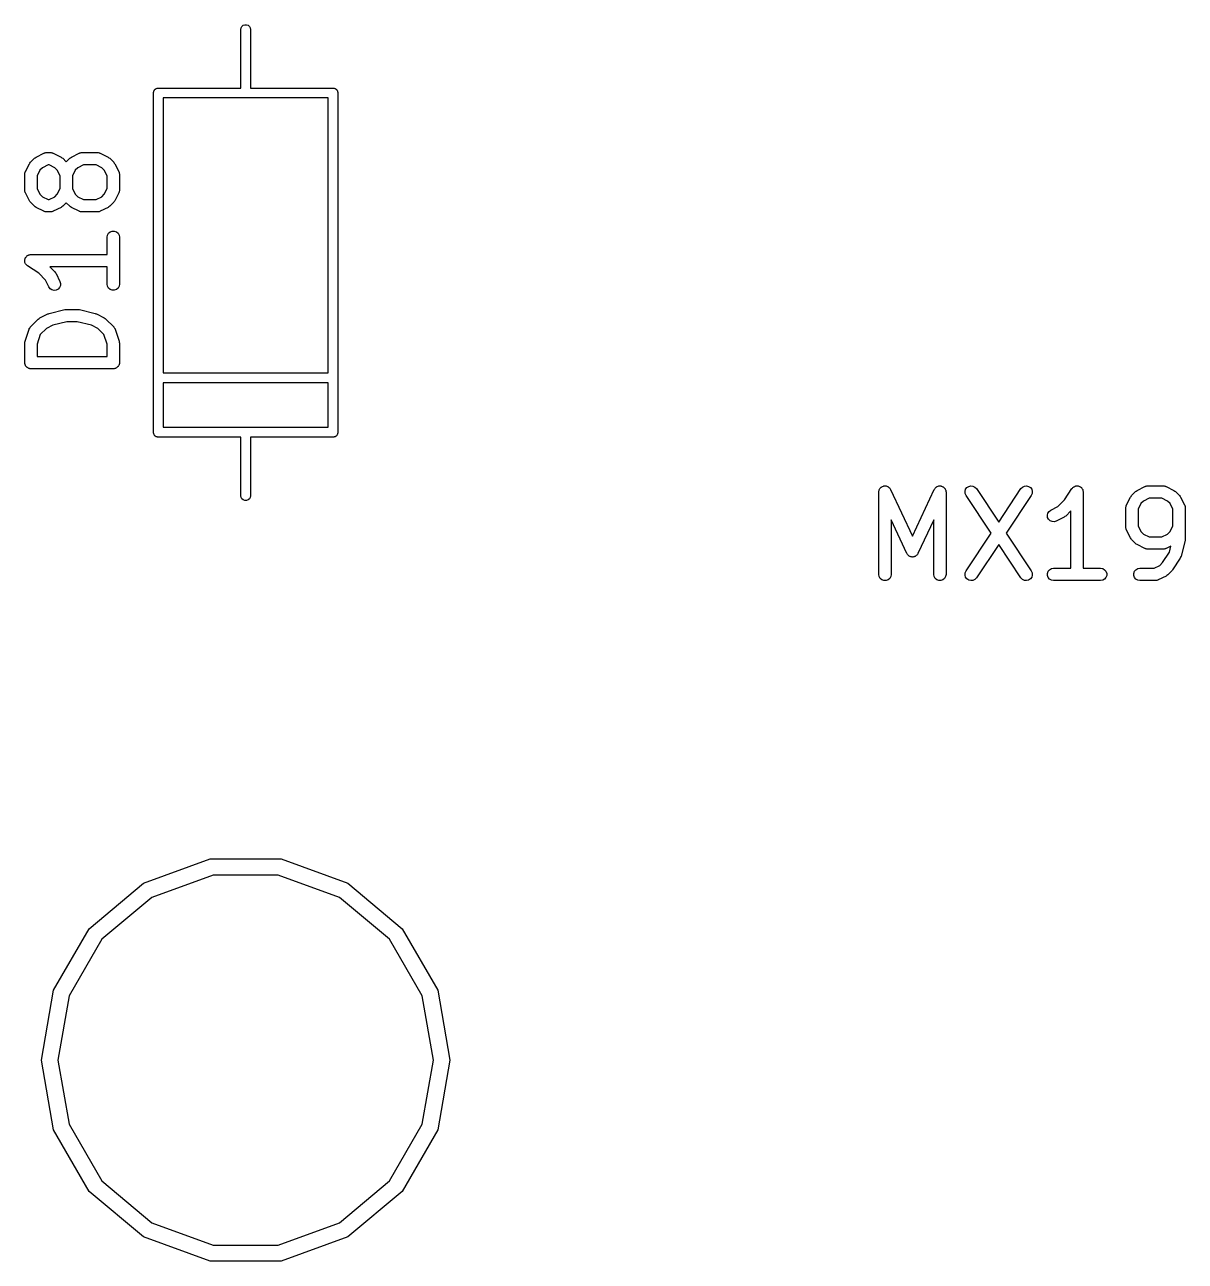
# Model space of a CAD drawing. Extents: x 35 to 250, y -99 to -35.
# Drawn here: x 140.19 to 154.28, y -69.12 to -54.1 of the extents above; entities that cross this region are included whole.
import ezdxf

# ---------------------------------------------------------------- set-up
doc = ezdxf.new("R2010")
doc.units = 0
doc.header["$MEASUREMENT"] = 0
doc.layers.add('BLACK', color=7, linetype='CONTINUOUS')

msp = doc.modelspace()

# ---------------------------------------------------------------- linework, layer by layer
at = {"layer": 'Black'}
for p, q in [((142.815, -54.1612), (142.819, -54.1407)), ((142.815, -54.8712), (142.815, -54.1612)), ((142.819, -54.1407), (142.829, -54.1227)), ((142.829, -54.1227), (142.845, -54.1093)), ((142.845, -54.1093), (142.865, -54.1022)), ((142.865, -54.1022), (142.885, -54.1022)), ((142.885, -54.1022), (142.905, -54.1093)), ((142.905, -54.1093), (142.921, -54.1227)), ((142.921, -54.1227), (142.931, -54.1407)), ((142.931, -54.1407), (142.935, -54.1612)), ((142.935, -54.1612), (142.935, -54.8712)), ((141.755, -54.9312), (141.756, -54.9261)), ((141.755, -59.0512), (141.755, -54.9312)), ((141.756, -54.9208), (141.758, -54.9159)), ((141.756, -54.9261), (141.756, -54.9208)), ((141.758, -54.9159), (141.759, -54.9107)), ((141.759, -54.9107), (141.761, -54.9062)), ((141.761, -54.9062), (141.763, -54.9012)), ((141.763, -54.9012), (141.766, -54.8972)), ((141.766, -54.8972), (141.769, -54.8927)), ((141.769, -54.8927), (141.773, -54.8893)), ((141.773, -54.8893), (141.776, -54.8853)), ((141.776, -54.8853), (141.781, -54.8827)), ((141.781, -54.8827), (141.785, -54.8793)), ((141.785, -54.8793), (141.79, -54.8775)), ((141.79, -54.8775), (141.794, -54.8749)), ((141.794, -54.8749), (141.8, -54.874)), ((141.8, -54.874), (141.805, -54.8722)), ((141.805, -54.8722), (141.81, -54.8722)), ((141.81, -54.8722), (141.815, -54.8712)), ((141.815, -54.8712), (142.815, -54.8712)), ((142.935, -54.8712), (143.935, -54.8712)), ((143.935, -54.8712), (143.94, -54.8722)), ((143.94, -54.8722), (143.945, -54.8722)), ((143.945, -54.8722), (143.95, -54.874)), ((143.95, -54.874), (143.956, -54.8749)), ((143.956, -54.8749), (143.96, -54.8775)), ((143.96, -54.8775), (143.965, -54.8793)), ((143.965, -54.8793), (143.969, -54.8827)), ((143.969, -54.8827), (143.974, -54.8853)), ((143.974, -54.8853), (143.977, -54.8893)), ((143.977, -54.8893), (143.981, -54.8927)), ((143.981, -54.8927), (143.984, -54.8972)), ((143.984, -54.8972), (143.987, -54.9012)), ((143.987, -54.9012), (143.989, -54.9062)), ((143.989, -54.9062), (143.991, -54.9107)), ((143.991, -54.9107), (143.992, -54.9159)), ((143.992, -54.9159), (143.994, -54.9208)), ((143.994, -54.9208), (143.994, -54.9261)), ((143.994, -54.9261), (143.995, -54.9312)), ((143.995, -54.9312), (143.995, -59.0512)), ((141.875, -54.9913), (141.875, -58.3312)), ((143.875, -54.9913), (141.875, -54.9913)), ((143.875, -58.3312), (143.875, -54.9913)), ((140.319, -55.717), (140.329, -55.7099)), ((140.329, -55.7099), (140.424, -55.6623)), ((140.424, -55.6623), (140.428, -55.661)), ((140.428, -55.661), (140.432, -55.6589)), ((140.432, -55.6589), (140.441, -55.6573)), ((140.441, -55.6573), (140.449, -55.6548)), ((140.449, -55.6548), (140.454, -55.6551)), ((140.454, -55.6551), (140.458, -55.6543)), ((140.458, -55.6543), (140.505, -55.6543)), ((140.505, -55.6543), (140.51, -55.6551)), ((140.51, -55.6551), (140.514, -55.6548)), ((140.514, -55.6548), (140.522, -55.6573)), ((140.522, -55.6573), (140.531, -55.6589)), ((140.531, -55.6589), (140.535, -55.661)), ((140.535, -55.661), (140.539, -55.6623)), ((140.539, -55.6623), (140.634, -55.7099)), ((140.634, -55.7099), (140.644, -55.717)), ((140.748, -55.717), (140.758, -55.7099)), ((140.758, -55.7099), (140.853, -55.6623)), ((140.853, -55.6623), (140.857, -55.661)), ((140.857, -55.661), (140.861, -55.6589)), ((140.861, -55.6589), (140.869, -55.6573)), ((140.869, -55.6573), (140.878, -55.6548)), ((140.878, -55.6548), (140.882, -55.6551)), ((140.882, -55.6551), (140.886, -55.6543)), ((140.886, -55.6543), (141.077, -55.6543)), ((141.077, -55.6543), (141.081, -55.6551)), ((141.081, -55.6551), (141.085, -55.6548)), ((141.085, -55.6548), (141.094, -55.6573)), ((141.094, -55.6573), (141.103, -55.6589)), ((141.103, -55.6589), (141.106, -55.661)), ((141.106, -55.661), (141.11, -55.6623)), ((141.11, -55.6623), (141.206, -55.7099)), ((141.206, -55.7099), (141.215, -55.717)), ((140.2, -55.8863), (140.248, -55.791)), ((140.248, -55.791), (140.255, -55.7814)), ((140.255, -55.7814), (140.262, -55.7715)), ((140.262, -55.7715), (140.31, -55.7239)), ((140.31, -55.7239), (140.319, -55.717)), ((140.407, -55.8386), (140.377, -55.869)), ((140.476, -55.8043), (140.407, -55.8386)), ((140.488, -55.8043), (140.476, -55.8043)), ((140.556, -55.8386), (140.488, -55.8043)), ((140.587, -55.869), (140.556, -55.8386)), ((140.644, -55.717), (140.654, -55.7239)), ((140.654, -55.7239), (140.696, -55.7661)), ((140.696, -55.7661), (140.738, -55.7239)), ((140.738, -55.7239), (140.748, -55.717)), ((140.836, -55.8386), (140.805, -55.869)), ((140.904, -55.8043), (140.836, -55.8386)), ((141.059, -55.8043), (140.904, -55.8043)), ((141.128, -55.8386), (141.059, -55.8043)), ((141.158, -55.869), (141.128, -55.8386)), ((141.215, -55.717), (141.225, -55.7239)), ((141.225, -55.7239), (141.273, -55.7715)), ((141.273, -55.7715), (141.28, -55.7814)), ((141.28, -55.7814), (141.287, -55.791)), ((141.287, -55.791), (141.334, -55.8863)), ((140.192, -55.9198), (140.193, -55.9156)), ((140.192, -56.1103), (140.192, -55.9198)), ((140.193, -55.9112), (140.195, -55.9028)), ((140.193, -55.9156), (140.193, -55.9112)), ((140.195, -55.9028), (140.197, -55.8942)), ((140.197, -55.8942), (140.199, -55.8904)), ((140.199, -55.8904), (140.2, -55.8863)), ((140.377, -55.869), (140.342, -55.9375)), ((140.342, -55.9375), (140.342, -56.0926)), ((140.621, -55.9375), (140.587, -55.869)), ((140.621, -56.0926), (140.621, -55.9375)), ((140.805, -55.869), (140.771, -55.9375)), ((140.771, -55.9375), (140.771, -56.0926)), ((141.192, -55.9375), (141.158, -55.869)), ((141.192, -56.0926), (141.192, -55.9375)), ((141.334, -55.8863), (141.336, -55.8904)), ((141.336, -55.8904), (141.338, -55.8942)), ((141.338, -55.8942), (141.339, -55.9028)), ((141.339, -55.9028), (141.342, -55.9112)), ((141.342, -55.9112), (141.342, -55.9156)), ((141.342, -55.9156), (141.342, -55.9198)), ((141.342, -55.9198), (141.342, -56.1103)), ((140.193, -56.1146), (140.192, -56.1103)), ((140.193, -56.1189), (140.193, -56.1146)), ((140.195, -56.1273), (140.193, -56.1189)), ((140.197, -56.1359), (140.195, -56.1273)), ((140.199, -56.1397), (140.197, -56.1359)), ((140.2, -56.1438), (140.199, -56.1397)), ((140.248, -56.2391), (140.2, -56.1438)), ((140.342, -56.0926), (140.377, -56.1611)), ((140.377, -56.1611), (140.407, -56.1915)), ((140.556, -56.1915), (140.587, -56.1611)), ((140.587, -56.1611), (140.621, -56.0926)), ((140.771, -56.0926), (140.805, -56.1611)), ((140.805, -56.1611), (140.836, -56.1915)), ((141.128, -56.1915), (141.158, -56.1611)), ((141.158, -56.1611), (141.192, -56.0926)), ((141.334, -56.1438), (141.287, -56.2391)), ((141.336, -56.1397), (141.334, -56.1438)), ((141.338, -56.1359), (141.336, -56.1397)), ((141.339, -56.1273), (141.338, -56.1359)), ((141.342, -56.1189), (141.339, -56.1273)), ((141.342, -56.1103), (141.342, -56.1146)), ((141.342, -56.1146), (141.342, -56.1189)), ((140.255, -56.2487), (140.248, -56.2391)), ((140.262, -56.2586), (140.255, -56.2487)), ((140.31, -56.3062), (140.262, -56.2586)), ((140.319, -56.3131), (140.31, -56.3062)), ((140.407, -56.1915), (140.476, -56.2258)), ((140.476, -56.2258), (140.488, -56.2258)), ((140.488, -56.2258), (140.556, -56.1915)), ((140.654, -56.3062), (140.644, -56.3131)), ((140.696, -56.264), (140.654, -56.3062)), ((140.738, -56.3062), (140.696, -56.264)), ((140.748, -56.3131), (140.738, -56.3062)), ((140.836, -56.1915), (140.904, -56.2258)), ((140.904, -56.2258), (141.059, -56.2258)), ((141.059, -56.2258), (141.128, -56.1915)), ((141.225, -56.3062), (141.215, -56.3131)), ((141.273, -56.2586), (141.225, -56.3062)), ((141.28, -56.2487), (141.273, -56.2586)), ((141.287, -56.2391), (141.28, -56.2487)), ((140.329, -56.3202), (140.319, -56.3131)), ((140.424, -56.3679), (140.329, -56.3202)), ((140.428, -56.3691), (140.424, -56.3679)), ((140.432, -56.3713), (140.428, -56.3691)), ((140.441, -56.3728), (140.432, -56.3713)), ((140.449, -56.3753), (140.441, -56.3728)), ((140.454, -56.375), (140.449, -56.3753)), ((140.458, -56.3758), (140.454, -56.375)), ((140.505, -56.3758), (140.458, -56.3758)), ((140.51, -56.375), (140.505, -56.3758)), ((140.514, -56.3753), (140.51, -56.375)), ((140.522, -56.3728), (140.514, -56.3753)), ((140.531, -56.3713), (140.522, -56.3728)), ((140.535, -56.3691), (140.531, -56.3713)), ((140.539, -56.3679), (140.535, -56.3691)), ((140.634, -56.3202), (140.539, -56.3679)), ((140.644, -56.3131), (140.634, -56.3202)), ((140.758, -56.3202), (140.748, -56.3131)), ((140.853, -56.3679), (140.758, -56.3202)), ((140.857, -56.3691), (140.853, -56.3679)), ((140.861, -56.3713), (140.857, -56.3691)), ((140.869, -56.3728), (140.861, -56.3713)), ((140.878, -56.3753), (140.869, -56.3728)), ((140.882, -56.375), (140.878, -56.3753)), ((140.886, -56.3758), (140.882, -56.375)), ((141.077, -56.3758), (140.886, -56.3758)), ((141.081, -56.375), (141.077, -56.3758)), ((141.085, -56.3753), (141.081, -56.375)), ((141.094, -56.3728), (141.085, -56.3753)), ((141.103, -56.3713), (141.094, -56.3728)), ((141.106, -56.3691), (141.103, -56.3713)), ((141.11, -56.3679), (141.106, -56.3691)), ((141.206, -56.3202), (141.11, -56.3679)), ((141.215, -56.3131), (141.206, -56.3202)), ((141.23, -56.6168), (141.254, -56.6079)), ((141.254, -56.6079), (141.28, -56.6079)), ((141.28, -56.6079), (141.305, -56.6168)), ((141.192, -56.6817), (141.197, -56.6561)), ((141.192, -56.8924), (141.192, -56.6817)), ((141.197, -56.6561), (141.21, -56.6335)), ((141.21, -56.6335), (141.23, -56.6168)), ((141.305, -56.6168), (141.325, -56.6335)), ((141.325, -56.6335), (141.338, -56.6561)), ((141.338, -56.6561), (141.342, -56.6817)), ((141.342, -56.6817), (141.342, -57.2532)), ((140.217, -56.9132), (140.219, -56.91)), ((140.219, -56.91), (140.227, -56.9055)), ((140.227, -56.9055), (140.234, -56.9002)), ((140.234, -56.9002), (140.238, -56.899)), ((140.238, -56.899), (140.242, -56.897)), ((140.242, -56.897), (140.251, -56.8954)), ((140.251, -56.8954), (140.259, -56.8929)), ((140.259, -56.8929), (140.263, -56.8932)), ((140.263, -56.8932), (140.267, -56.8924)), ((140.267, -56.8924), (141.192, -56.8924)), ((140.193, -56.9626), (140.194, -56.9586)), ((140.194, -56.9715), (140.193, -56.9626)), ((140.194, -56.9544), (140.197, -56.946)), ((140.194, -56.9586), (140.194, -56.9544)), ((140.194, -56.9805), (140.194, -56.9715)), ((140.195, -56.9844), (140.194, -56.9805)), ((140.195, -56.9885), (140.195, -56.9844)), ((140.199, -56.9965), (140.195, -56.9885)), ((140.197, -56.946), (140.199, -56.9373)), ((140.199, -56.9373), (140.201, -56.9338)), ((140.202, -57.0049), (140.199, -56.9965)), ((140.201, -56.9338), (140.202, -56.9299)), ((140.202, -56.9299), (140.208, -56.9231)), ((140.205, -57.0081), (140.202, -57.0049)), ((140.207, -57.0119), (140.205, -57.0081)), ((140.213, -57.018), (140.207, -57.0119)), ((140.208, -56.9231), (140.213, -56.9156)), ((140.213, -56.9156), (140.217, -56.9132)), ((140.219, -57.0249), (140.213, -57.018)), ((140.223, -57.027), (140.219, -57.0249)), ((140.226, -57.0298), (140.223, -57.027)), ((140.362, -57.121), (140.226, -57.0298)), ((141.192, -57.0424), (140.496, -57.0424)), ((140.496, -57.0424), (140.559, -57.1049)), ((141.192, -57.2532), (141.192, -57.0424)), ((140.444, -57.2023), (140.362, -57.121)), ((140.486, -57.2867), (140.444, -57.2023)), ((140.559, -57.1049), (140.565, -57.1147)), ((140.565, -57.1147), (140.573, -57.1244)), ((140.573, -57.1244), (140.62, -57.2196)), ((140.502, -57.3076), (140.486, -57.2867)), ((140.523, -57.322), (140.502, -57.3076)), ((140.549, -57.328), (140.523, -57.322)), ((140.574, -57.325), (140.549, -57.328)), ((140.598, -57.3134), (140.574, -57.325)), ((140.616, -57.2945), (140.598, -57.3134)), ((140.626, -57.2706), (140.616, -57.2945)), ((140.62, -57.2196), (140.628, -57.2446)), ((140.628, -57.2446), (140.626, -57.2706)), ((141.197, -57.2788), (141.192, -57.2532)), ((141.21, -57.3014), (141.197, -57.2788)), ((141.23, -57.3181), (141.21, -57.3014)), ((141.254, -57.327), (141.23, -57.3181)), ((141.28, -57.327), (141.254, -57.327)), ((141.305, -57.3181), (141.28, -57.327)), ((141.325, -57.3014), (141.305, -57.3181)), ((141.338, -57.2788), (141.325, -57.3014)), ((141.342, -57.2532), (141.338, -57.2788)), ((140.367, -57.6694), (140.377, -57.6623)), ((140.377, -57.6623), (140.472, -57.6146)), ((140.472, -57.6146), (140.48, -57.6123)), ((140.48, -57.6123), (140.487, -57.609)), ((140.487, -57.609), (140.678, -57.5613)), ((140.678, -57.5613), (140.687, -57.5607)), ((140.687, -57.5607), (140.696, -57.5591)), ((140.696, -57.5591), (140.839, -57.5591)), ((140.839, -57.5591), (140.848, -57.5607)), ((140.848, -57.5607), (140.857, -57.5613)), ((140.857, -57.5613), (141.047, -57.609)), ((141.047, -57.609), (141.055, -57.6123)), ((141.055, -57.6123), (141.063, -57.6146)), ((141.063, -57.6146), (141.158, -57.6623)), ((141.158, -57.6623), (141.168, -57.6694)), ((140.196, -57.9437), (140.244, -57.8009)), ((140.244, -57.8009), (140.246, -57.7971)), ((140.246, -57.7971), (140.247, -57.7929)), ((140.247, -57.7929), (140.252, -57.7857)), ((140.252, -57.7857), (140.256, -57.778)), ((140.256, -57.778), (140.259, -57.7751)), ((140.259, -57.7751), (140.262, -57.7715)), ((140.262, -57.7715), (140.357, -57.6763)), ((140.357, -57.6763), (140.367, -57.6694)), ((140.455, -57.791), (140.381, -57.8651)), ((140.532, -57.7525), (140.455, -57.791)), ((140.705, -57.7091), (140.532, -57.7525)), ((140.83, -57.7091), (140.705, -57.7091)), ((141.003, -57.7525), (140.83, -57.7091)), ((141.08, -57.791), (141.003, -57.7525)), ((141.154, -57.8651), (141.08, -57.791)), ((141.168, -57.6694), (141.178, -57.6763)), ((141.178, -57.6763), (141.273, -57.7715)), ((141.273, -57.7715), (141.275, -57.7751)), ((141.275, -57.7751), (141.279, -57.778)), ((141.279, -57.778), (141.283, -57.7857)), ((141.283, -57.7857), (141.288, -57.7929)), ((141.288, -57.7929), (141.289, -57.7971)), ((141.289, -57.7971), (141.291, -57.8009)), ((141.291, -57.8009), (141.339, -57.9437)), ((140.192, -57.9674), (140.194, -57.9556)), ((140.194, -57.9556), (140.196, -57.9437)), ((140.381, -57.8651), (140.342, -57.9796)), ((141.192, -57.9796), (141.154, -57.8651)), ((141.339, -57.9437), (141.34, -57.9556)), ((141.34, -57.9556), (141.342, -57.9674)), ((140.192, -58.2055), (140.192, -57.9674)), ((140.342, -57.9796), (140.342, -58.1305)), ((141.192, -58.1305), (141.192, -57.9796)), ((141.342, -57.9674), (141.342, -58.2055)), ((140.194, -58.212), (140.192, -58.2055)), ((140.194, -58.2186), (140.194, -58.212)), ((140.196, -58.2247), (140.194, -58.2186)), ((140.197, -58.2312), (140.196, -58.2247)), ((140.2, -58.2369), (140.197, -58.2312)), ((140.202, -58.243), (140.2, -58.2369)), ((140.207, -58.2481), (140.202, -58.243)), ((140.21, -58.2537), (140.207, -58.2481)), ((140.215, -58.258), (140.21, -58.2537)), ((140.219, -58.263), (140.215, -58.258)), ((140.225, -58.2663), (140.219, -58.263)), ((140.342, -58.1305), (141.192, -58.1305)), ((141.316, -58.263), (141.31, -58.2663)), ((141.32, -58.258), (141.316, -58.263)), ((141.325, -58.2537), (141.32, -58.258)), ((141.328, -58.2481), (141.325, -58.2537)), ((141.332, -58.243), (141.328, -58.2481)), ((141.335, -58.2369), (141.332, -58.243)), ((141.338, -58.2312), (141.335, -58.2369)), ((141.339, -58.2247), (141.338, -58.2312)), ((141.341, -58.2186), (141.339, -58.2247)), ((141.342, -58.2055), (141.341, -58.212)), ((141.341, -58.212), (141.341, -58.2186)), ((140.23, -58.2705), (140.225, -58.2663)), ((140.236, -58.2727), (140.23, -58.2705)), ((140.242, -58.276), (140.236, -58.2727)), ((140.248, -58.2772), (140.242, -58.276)), ((140.254, -58.2794), (140.248, -58.2772)), ((140.261, -58.2794), (140.254, -58.2794)), ((140.267, -58.2805), (140.261, -58.2794)), ((141.267, -58.2805), (140.267, -58.2805)), ((141.274, -58.2794), (141.267, -58.2805)), ((141.28, -58.2794), (141.274, -58.2794)), ((141.287, -58.2772), (141.28, -58.2794)), ((141.293, -58.276), (141.287, -58.2772)), ((141.299, -58.2727), (141.293, -58.276)), ((141.305, -58.2705), (141.299, -58.2727)), ((141.31, -58.2663), (141.305, -58.2705)), ((141.875, -58.3312), (143.875, -58.3312)), ((141.875, -58.4512), (141.875, -58.9913)), ((143.875, -58.4512), (141.875, -58.4512)), ((143.875, -58.9913), (143.875, -58.4512)), ((141.875, -58.9913), (143.875, -58.9913)), ((141.756, -59.0564), (141.755, -59.0512)), ((141.756, -59.0617), (141.756, -59.0564)), ((141.758, -59.0666), (141.756, -59.0617)), ((141.759, -59.0718), (141.758, -59.0666)), ((141.761, -59.0763), (141.759, -59.0718)), ((141.763, -59.0812), (141.761, -59.0763)), ((141.766, -59.0853), (141.763, -59.0812)), ((141.769, -59.0898), (141.766, -59.0853)), ((141.773, -59.0932), (141.769, -59.0898)), ((141.776, -59.0972), (141.773, -59.0932)), ((141.781, -59.0998), (141.776, -59.0972)), ((141.785, -59.1032), (141.781, -59.0998)), ((141.79, -59.105), (141.785, -59.1032)), ((141.794, -59.1076), (141.79, -59.105)), ((141.8, -59.1085), (141.794, -59.1076)), ((141.805, -59.1103), (141.8, -59.1085)), ((141.81, -59.1103), (141.805, -59.1103)), ((141.815, -59.1112), (141.81, -59.1103)), ((142.815, -59.1112), (141.815, -59.1112)), ((142.815, -59.8212), (142.815, -59.1112)), ((143.935, -59.1112), (142.935, -59.1112)), ((142.935, -59.1112), (142.935, -59.8212)), ((143.94, -59.1103), (143.935, -59.1112)), ((143.945, -59.1103), (143.94, -59.1103)), ((143.95, -59.1085), (143.945, -59.1103)), ((143.956, -59.1076), (143.95, -59.1085)), ((143.96, -59.105), (143.956, -59.1076)), ((143.965, -59.1032), (143.96, -59.105)), ((143.969, -59.0998), (143.965, -59.1032)), ((143.974, -59.0972), (143.969, -59.0998)), ((143.977, -59.0932), (143.974, -59.0972)), ((143.981, -59.0898), (143.977, -59.0932)), ((143.984, -59.0853), (143.981, -59.0898)), ((143.987, -59.0812), (143.984, -59.0853)), ((143.989, -59.0763), (143.987, -59.0812)), ((143.991, -59.0718), (143.989, -59.0763)), ((143.992, -59.0666), (143.991, -59.0718)), ((143.994, -59.0617), (143.992, -59.0666)), ((143.995, -59.0512), (143.994, -59.0564)), ((143.994, -59.0564), (143.994, -59.0617)), ((150.565, -59.7677), (150.566, -59.758)), ((150.566, -59.758), (150.567, -59.755)), ((150.567, -59.755), (150.568, -59.7517)), ((150.568, -59.7517), (150.573, -59.7433)), ((150.573, -59.7433), (150.577, -59.7344)), ((150.577, -59.7344), (150.579, -59.732)), ((150.579, -59.732), (150.581, -59.7292)), ((150.581, -59.7292), (150.588, -59.7229)), ((150.588, -59.7229), (150.595, -59.716)), ((150.595, -59.716), (150.598, -59.7146)), ((150.598, -59.7146), (150.601, -59.7124)), ((150.601, -59.7124), (150.61, -59.7091)), ((150.61, -59.7091), (150.619, -59.7049)), ((150.619, -59.7049), (150.622, -59.7047)), ((150.622, -59.7047), (150.625, -59.7035)), ((150.625, -59.7035), (150.635, -59.7035)), ((150.635, -59.7035), (150.645, -59.7027)), ((150.645, -59.7027), (150.648, -59.7035)), ((150.648, -59.7035), (150.651, -59.7035)), ((150.651, -59.7035), (150.66, -59.7069)), ((150.66, -59.7069), (150.67, -59.7094)), ((150.67, -59.7094), (150.672, -59.7113)), ((150.672, -59.7113), (150.676, -59.7124)), ((150.676, -59.7124), (150.683, -59.7187)), ((150.683, -59.7187), (150.691, -59.7243)), ((150.691, -59.7243), (150.693, -59.727)), ((150.693, -59.727), (150.696, -59.7292)), ((150.696, -59.7292), (150.7, -59.7376)), ((150.7, -59.7376), (150.706, -59.7457)), ((150.706, -59.7457), (150.971, -60.3143)), ((150.971, -60.3143), (151.237, -59.7457)), ((151.237, -59.7457), (151.242, -59.7376)), ((151.242, -59.7376), (151.247, -59.7292)), ((151.247, -59.7292), (151.25, -59.727)), ((151.25, -59.727), (151.252, -59.7243)), ((151.252, -59.7243), (151.26, -59.7187)), ((151.26, -59.7187), (151.267, -59.7124)), ((151.267, -59.7124), (151.27, -59.7113)), ((151.27, -59.7113), (151.273, -59.7094)), ((151.273, -59.7094), (151.283, -59.7069)), ((151.283, -59.7069), (151.292, -59.7035)), ((151.292, -59.7035), (151.295, -59.7035)), ((151.295, -59.7035), (151.298, -59.7027)), ((151.298, -59.7027), (151.308, -59.7035)), ((151.308, -59.7035), (151.318, -59.7035)), ((151.318, -59.7035), (151.321, -59.7047)), ((151.321, -59.7047), (151.324, -59.7049)), ((151.324, -59.7049), (151.333, -59.7091)), ((151.333, -59.7091), (151.342, -59.7124)), ((151.342, -59.7124), (151.345, -59.7146)), ((151.345, -59.7146), (151.348, -59.716)), ((151.348, -59.716), (151.355, -59.7229)), ((151.355, -59.7229), (151.362, -59.7292)), ((151.362, -59.7292), (151.364, -59.732)), ((151.364, -59.732), (151.366, -59.7344)), ((151.366, -59.7344), (151.37, -59.7433)), ((151.37, -59.7433), (151.375, -59.7517)), ((151.375, -59.7517), (151.376, -59.755)), ((151.376, -59.755), (151.377, -59.758)), ((151.377, -59.758), (151.378, -59.7677)), ((151.611, -59.7691), (151.618, -59.7441)), ((151.618, -59.7441), (151.634, -59.7231)), ((151.634, -59.7231), (151.656, -59.7087)), ((151.656, -59.7087), (151.681, -59.7025)), ((151.681, -59.7025), (151.707, -59.7054)), ((151.707, -59.7054), (151.73, -59.7169)), ((151.73, -59.7169), (151.748, -59.7358)), ((151.748, -59.7358), (152.019, -60.1422)), ((152.019, -60.1422), (152.29, -59.7358)), ((152.29, -59.7358), (152.308, -59.7169)), ((152.308, -59.7169), (152.331, -59.7054)), ((152.331, -59.7054), (152.357, -59.7025)), ((152.357, -59.7025), (152.383, -59.7087)), ((152.383, -59.7087), (152.404, -59.7231)), ((152.404, -59.7231), (152.42, -59.7441)), ((152.42, -59.7441), (152.427, -59.7691)), ((152.818, -59.8725), (152.909, -59.7358)), ((152.909, -59.7358), (152.912, -59.7328)), ((152.912, -59.7328), (152.914, -59.7292)), ((152.914, -59.7292), (152.921, -59.7234)), ((152.921, -59.7234), (152.927, -59.7169)), ((152.927, -59.7169), (152.931, -59.7151)), ((152.931, -59.7151), (152.934, -59.7124)), ((152.934, -59.7124), (152.942, -59.7094)), ((152.942, -59.7094), (152.95, -59.7054)), ((152.95, -59.7054), (152.954, -59.7049)), ((152.954, -59.7049), (152.958, -59.7035)), ((152.958, -59.7035), (152.967, -59.7035)), ((152.967, -59.7035), (152.976, -59.7025)), ((152.976, -59.7025), (152.98, -59.7035)), ((152.98, -59.7035), (152.984, -59.7035)), ((152.984, -59.7035), (152.993, -59.7066)), ((152.993, -59.7066), (153.002, -59.7087)), ((153.002, -59.7087), (153.005, -59.711)), ((153.005, -59.711), (153.009, -59.7124)), ((153.009, -59.7124), (153.016, -59.7182)), ((153.016, -59.7182), (153.023, -59.7231)), ((153.023, -59.7231), (153.026, -59.7265)), ((153.026, -59.7265), (153.029, -59.7292)), ((153.029, -59.7292), (153.033, -59.7369)), ((153.033, -59.7369), (153.039, -59.7441)), ((153.039, -59.7441), (153.04, -59.7481)), ((153.04, -59.7481), (153.042, -59.7517)), ((153.042, -59.7517), (153.043, -59.7605)), ((153.043, -59.7605), (153.046, -59.7691)), ((153.68, -59.772), (153.69, -59.7651)), ((153.69, -59.7651), (153.7, -59.7579)), ((153.7, -59.7579), (153.795, -59.7103)), ((153.795, -59.7103), (153.799, -59.7091)), ((153.799, -59.7091), (153.803, -59.7069)), ((153.803, -59.7069), (153.812, -59.7054)), ((153.812, -59.7054), (153.82, -59.7029)), ((153.82, -59.7029), (153.824, -59.7031)), ((153.824, -59.7031), (153.829, -59.7024)), ((153.829, -59.7024), (154.019, -59.7024)), ((154.019, -59.7024), (154.023, -59.7031)), ((154.023, -59.7031), (154.028, -59.7029)), ((154.028, -59.7029), (154.036, -59.7054)), ((154.036, -59.7054), (154.045, -59.7069)), ((154.045, -59.7069), (154.048, -59.7091)), ((154.048, -59.7091), (154.053, -59.7103)), ((154.053, -59.7103), (154.148, -59.7579)), ((154.148, -59.7579), (154.157, -59.7651)), ((154.157, -59.7651), (154.167, -59.772)), ((142.819, -59.8418), (142.815, -59.8212)), ((142.829, -59.8598), (142.819, -59.8418)), ((142.845, -59.8732), (142.829, -59.8598)), ((142.865, -59.8803), (142.845, -59.8732)), ((142.885, -59.8803), (142.865, -59.8803)), ((142.905, -59.8732), (142.885, -59.8803)), ((142.921, -59.8598), (142.905, -59.8732)), ((142.931, -59.8418), (142.921, -59.8598)), ((142.935, -59.8212), (142.931, -59.8418)), ((150.563, -59.7774), (150.565, -59.7677)), ((150.563, -60.7774), (150.563, -59.7774)), ((151.378, -59.7677), (151.38, -59.7774)), ((151.38, -59.7774), (151.38, -60.7774)), ((151.613, -59.7951), (151.611, -59.7691)), ((151.623, -59.819), (151.613, -59.7951)), ((151.929, -60.2774), (151.623, -59.819)), ((152.415, -59.819), (152.109, -60.2774)), ((152.425, -59.7951), (152.415, -59.819)), ((152.427, -59.7691), (152.425, -59.7951)), ((152.737, -59.9538), (152.818, -59.8725)), ((153.046, -59.7691), (153.046, -59.7733)), ((153.046, -59.7733), (153.046, -59.7774)), ((153.046, -59.7774), (153.046, -60.7024)), ((153.571, -59.9343), (153.619, -59.8391)), ((153.619, -59.8391), (153.626, -59.8294)), ((153.626, -59.8294), (153.633, -59.8196)), ((153.633, -59.8196), (153.68, -59.772)), ((153.778, -59.8866), (153.747, -59.917)), ((153.846, -59.8524), (153.778, -59.8866)), ((154.001, -59.8524), (153.846, -59.8524)), ((154.07, -59.8866), (154.001, -59.8524)), ((154.1, -59.917), (154.07, -59.8866)), ((154.167, -59.772), (154.215, -59.8196)), ((154.215, -59.8196), (154.222, -59.8294)), ((154.222, -59.8294), (154.229, -59.8391)), ((154.229, -59.8391), (154.277, -59.9343)), ((152.611, -60.0586), (152.617, -60.0333)), ((152.614, -60.0845), (152.611, -60.0586)), ((152.617, -60.0333), (152.631, -60.0115)), ((152.631, -60.0115), (152.652, -59.996)), ((152.652, -59.996), (152.737, -59.9538)), ((152.896, -60.0061), (152.834, -60.0685)), ((152.896, -60.7024), (152.896, -60.0061)), ((153.563, -59.9679), (153.564, -59.9636)), ((153.563, -60.206), (153.563, -59.9679)), ((153.564, -59.9593), (153.566, -59.9509)), ((153.564, -59.9636), (153.564, -59.9593)), ((153.566, -59.9509), (153.568, -59.9422)), ((153.568, -59.9422), (153.57, -59.9385)), ((153.57, -59.9385), (153.571, -59.9343)), ((153.747, -59.917), (153.713, -59.9856)), ((153.713, -59.9856), (153.713, -60.1882)), ((154.135, -59.9856), (154.1, -59.917)), ((154.135, -60.1882), (154.135, -59.9856)), ((154.277, -59.9343), (154.278, -59.9385)), ((154.278, -59.9385), (154.28, -59.9422)), ((154.28, -59.9422), (154.282, -59.9509)), ((154.282, -59.9509), (154.284, -59.9593)), ((154.284, -59.9593), (154.284, -59.9636)), ((154.284, -59.9636), (154.285, -59.9679)), ((154.285, -59.9679), (154.285, -60.3488)), ((150.903, -60.5234), (150.713, -60.1154)), ((150.713, -60.1154), (150.713, -60.7774)), ((151.23, -60.1154), (151.039, -60.5234)), ((151.23, -60.7774), (151.23, -60.1154)), ((152.625, -60.1078), (152.614, -60.0845)), ((152.644, -60.1257), (152.625, -60.1078)), ((152.668, -60.136), (152.644, -60.1257)), ((152.694, -60.1376), (152.668, -60.136)), ((152.719, -60.1302), (152.694, -60.1376)), ((152.814, -60.0826), (152.719, -60.1302)), ((152.824, -60.0754), (152.814, -60.0826)), ((152.834, -60.0685), (152.824, -60.0754)), ((153.564, -60.2102), (153.563, -60.206)), ((153.564, -60.2145), (153.564, -60.2102)), ((153.566, -60.2229), (153.564, -60.2145)), ((153.713, -60.1882), (153.747, -60.2568)), ((154.1, -60.2568), (154.135, -60.1882)), ((151.623, -60.7358), (151.929, -60.2774)), ((152.109, -60.2774), (152.415, -60.7358)), ((153.568, -60.2316), (153.566, -60.2229)), ((153.57, -60.2353), (153.568, -60.2316)), ((153.571, -60.2395), (153.57, -60.2353)), ((153.619, -60.3347), (153.571, -60.2395)), ((153.626, -60.3444), (153.619, -60.3347)), ((153.633, -60.3542), (153.626, -60.3444)), ((153.68, -60.4018), (153.633, -60.3542)), ((153.747, -60.2568), (153.778, -60.2872)), ((153.778, -60.2872), (153.846, -60.3214)), ((153.846, -60.3214), (154.001, -60.3214)), ((154.001, -60.3214), (154.07, -60.2872)), ((154.07, -60.2872), (154.1, -60.2568)), ((154.283, -60.3578), (154.282, -60.367)), ((154.285, -60.3488), (154.283, -60.3578)), ((152.019, -60.4126), (151.748, -60.819)), ((152.29, -60.819), (152.019, -60.4126)), ((153.69, -60.4087), (153.68, -60.4018)), ((153.7, -60.4159), (153.69, -60.4087)), ((153.795, -60.4635), (153.7, -60.4159)), ((153.799, -60.4647), (153.795, -60.4635)), ((153.803, -60.4669), (153.799, -60.4647)), ((153.812, -60.4684), (153.803, -60.4669)), ((153.82, -60.4709), (153.812, -60.4684)), ((153.824, -60.4707), (153.82, -60.4709)), ((153.829, -60.4714), (153.824, -60.4707)), ((154.019, -60.4714), (153.829, -60.4714)), ((154.008, -60.6344), (154.092, -60.5085)), ((154.023, -60.4707), (154.019, -60.4714)), ((154.028, -60.4709), (154.023, -60.4707)), ((154.036, -60.4684), (154.028, -60.4709)), ((154.045, -60.4669), (154.036, -60.4684)), ((154.048, -60.4647), (154.045, -60.4669)), ((154.053, -60.4635), (154.048, -60.4647)), ((154.111, -60.4344), (154.053, -60.4635)), ((154.092, -60.5085), (154.111, -60.4344)), ((154.282, -60.367), (154.235, -60.5575)), ((150.907, -60.5287), (150.903, -60.5234)), ((150.91, -60.5347), (150.907, -60.5287)), ((150.915, -60.5393), (150.91, -60.5347)), ((150.918, -60.5447), (150.915, -60.5393)), ((150.924, -60.5485), (150.918, -60.5447)), ((150.928, -60.5531), (150.924, -60.5485)), ((150.934, -60.5559), (150.928, -60.5531)), ((150.94, -60.5596), (150.934, -60.5559)), ((150.946, -60.5613), (150.94, -60.5596)), ((150.952, -60.5641), (150.946, -60.5613)), ((150.959, -60.5647), (150.952, -60.5641)), ((150.965, -60.5664), (150.959, -60.5647)), ((150.971, -60.5658), (150.965, -60.5664)), ((150.978, -60.5664), (150.971, -60.5658)), ((150.984, -60.5647), (150.978, -60.5664)), ((150.991, -60.5641), (150.984, -60.5647)), ((150.997, -60.5613), (150.991, -60.5641)), ((151.003, -60.5596), (150.997, -60.5613)), ((151.008, -60.5559), (151.003, -60.5596)), ((151.014, -60.5531), (151.008, -60.5559)), ((151.019, -60.5485), (151.014, -60.5531)), ((151.024, -60.5447), (151.019, -60.5485)), ((151.028, -60.5393), (151.024, -60.5447)), ((151.033, -60.5347), (151.028, -60.5393)), ((151.036, -60.5287), (151.033, -60.5347)), ((151.039, -60.5234), (151.036, -60.5287)), ((153.975, -60.6681), (154.008, -60.6344)), ((154.224, -60.5809), (154.129, -60.7237)), ((154.229, -60.5691), (154.224, -60.5809)), ((154.235, -60.5575), (154.229, -60.5691)), ((150.568, -60.803), (150.563, -60.7774)), ((150.581, -60.8256), (150.568, -60.803)), ((150.709, -60.803), (150.696, -60.8256)), ((150.713, -60.7774), (150.709, -60.803)), ((151.234, -60.803), (151.23, -60.7774)), ((151.247, -60.8256), (151.234, -60.803)), ((151.375, -60.803), (151.362, -60.8256)), ((151.38, -60.7774), (151.375, -60.803)), ((151.611, -60.7856), (151.613, -60.7596)), ((151.618, -60.8106), (151.611, -60.7856)), ((151.613, -60.7596), (151.623, -60.7358)), ((151.634, -60.8316), (151.618, -60.8106)), ((152.42, -60.8106), (152.404, -60.8316)), ((152.415, -60.7358), (152.425, -60.7596)), ((152.427, -60.7856), (152.42, -60.8106)), ((152.425, -60.7596), (152.427, -60.7856)), ((152.612, -60.7644), (152.621, -60.7399)), ((152.612, -60.7904), (152.612, -60.7644)), ((152.621, -60.8149), (152.612, -60.7904)), ((152.621, -60.7399), (152.638, -60.7199)), ((152.638, -60.8348), (152.621, -60.8149)), ((152.638, -60.7199), (152.66, -60.7069)), ((152.66, -60.7069), (152.686, -60.7024)), ((152.686, -60.7024), (152.896, -60.7024)), ((153.046, -60.7024), (153.257, -60.7024)), ((153.257, -60.7024), (153.283, -60.7069)), ((153.283, -60.7069), (153.305, -60.7199)), ((153.305, -60.7199), (153.322, -60.7399)), ((153.322, -60.8149), (153.305, -60.8348)), ((153.322, -60.7399), (153.331, -60.7644)), ((153.331, -60.7904), (153.322, -60.8149)), ((153.331, -60.7644), (153.331, -60.7904)), ((153.659, -60.7644), (153.668, -60.7399)), ((153.659, -60.7904), (153.659, -60.7644)), ((153.668, -60.8149), (153.659, -60.7904)), ((153.668, -60.7399), (153.685, -60.7199)), ((153.685, -60.8348), (153.668, -60.8149)), ((153.685, -60.7199), (153.708, -60.7069)), ((153.708, -60.7069), (153.733, -60.7024)), ((153.733, -60.7024), (153.906, -60.7024)), ((153.906, -60.7024), (153.975, -60.6681)), ((154.053, -60.7968), (153.957, -60.8445)), ((154.062, -60.7897), (154.053, -60.7968)), ((154.072, -60.7828), (154.062, -60.7897)), ((154.12, -60.7352), (154.072, -60.7828)), ((154.124, -60.7291), (154.12, -60.7352)), ((154.129, -60.7237), (154.124, -60.7291)), ((150.601, -60.8423), (150.581, -60.8256)), ((150.625, -60.8512), (150.601, -60.8423)), ((150.651, -60.8512), (150.625, -60.8512)), ((150.676, -60.8423), (150.651, -60.8512)), ((150.696, -60.8256), (150.676, -60.8423)), ((151.267, -60.8423), (151.247, -60.8256)), ((151.292, -60.8512), (151.267, -60.8423)), ((151.318, -60.8512), (151.292, -60.8512)), ((151.342, -60.8423), (151.318, -60.8512)), ((151.362, -60.8256), (151.342, -60.8423)), ((151.656, -60.8461), (151.634, -60.8316)), ((151.681, -60.8522), (151.656, -60.8461)), ((151.707, -60.8494), (151.681, -60.8522)), ((151.73, -60.8378), (151.707, -60.8494)), ((151.748, -60.819), (151.73, -60.8378)), ((152.308, -60.8378), (152.29, -60.819)), ((152.331, -60.8494), (152.308, -60.8378)), ((152.357, -60.8522), (152.331, -60.8494)), ((152.383, -60.8461), (152.357, -60.8522)), ((152.404, -60.8316), (152.383, -60.8461)), ((152.66, -60.8479), (152.638, -60.8348)), ((152.686, -60.8524), (152.66, -60.8479)), ((153.257, -60.8524), (152.686, -60.8524)), ((153.283, -60.8479), (153.257, -60.8524)), ((153.305, -60.8348), (153.283, -60.8479)), ((153.708, -60.8479), (153.685, -60.8348)), ((153.733, -60.8524), (153.708, -60.8479)), ((153.924, -60.8524), (153.733, -60.8524)), ((153.928, -60.8516), (153.924, -60.8524)), ((153.932, -60.8519), (153.928, -60.8516)), ((153.941, -60.8494), (153.932, -60.8519)), ((153.949, -60.8479), (153.941, -60.8494)), ((153.953, -60.8457), (153.949, -60.8479)), ((153.957, -60.8445), (153.953, -60.8457)), ((141.634, -64.5262), (142.444, -64.2314)), ((142.444, -64.2314), (143.306, -64.2314)), ((143.306, -64.2314), (144.116, -64.5262)), ((140.974, -65.0801), (141.634, -64.5262)), ((142.479, -64.4284), (141.734, -64.6994)), ((143.271, -64.4284), (142.479, -64.4284)), ((144.016, -64.6994), (143.271, -64.4284)), ((144.116, -64.5262), (144.776, -65.0801)), ((141.734, -64.6994), (141.127, -65.2086)), ((144.623, -65.2086), (144.016, -64.6994)), ((140.543, -65.8264), (140.974, -65.0801)), ((144.776, -65.0801), (145.207, -65.8264)), ((141.127, -65.2086), (140.731, -65.8948)), ((145.019, -65.8948), (144.623, -65.2086)), ((140.394, -66.675), (140.543, -65.8264)), ((140.731, -65.8948), (140.594, -66.675)), ((145.156, -66.675), (145.019, -65.8948)), ((145.207, -65.8264), (145.356, -66.675)), ((140.543, -67.5236), (140.394, -66.675)), ((140.594, -66.675), (140.731, -67.4552)), ((145.019, -67.4552), (145.156, -66.675)), ((145.356, -66.675), (145.207, -67.5236)), ((140.974, -68.2699), (140.543, -67.5236)), ((140.731, -67.4552), (141.127, -68.1414)), ((144.623, -68.1414), (145.019, -67.4552)), ((145.207, -67.5236), (144.776, -68.2699)), ((141.127, -68.1414), (141.734, -68.6506)), ((144.016, -68.6506), (144.623, -68.1414)), ((141.634, -68.8238), (140.974, -68.2699)), ((144.776, -68.2699), (144.116, -68.8238)), ((141.734, -68.6506), (142.479, -68.9216)), ((143.271, -68.9216), (144.016, -68.6506)), ((142.444, -69.1186), (141.634, -68.8238)), ((142.479, -68.9216), (143.271, -68.9216)), ((144.116, -68.8238), (143.306, -69.1186)), ((143.306, -69.1186), (142.444, -69.1186))]:
    msp.add_line(p, q, dxfattribs=at)

doc.saveas('drawing.dxf')
